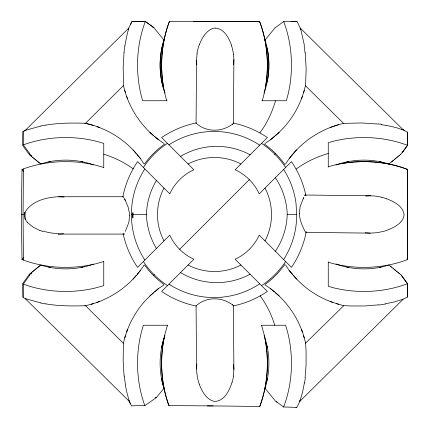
<?xml version="1.0" encoding="UTF-8"?>
<svg xmlns="http://www.w3.org/2000/svg" width="429" height="429" viewBox="0 0 429 429"><rect width="100%" height="100%" fill="white"/><g stroke="black" fill="none" stroke-linecap="round" stroke-linejoin="round"><path stroke-width="0.64" d="M399.549 273.691L401.179 275.01L407.486 283.692L407.464 296.219M328.26 262.269L334.084 263.846A91.806 64.913 0 0 0 407.507 259.593L407.55 169.423L407.18 169.927M283.633 259.55A82.641 82.631 45 0 0 296.712 214.5L296.042 203.555A82.641 82.631 -45 0 0 283.633 169.45M23.364 168.946L23.359 170.506A82.641 0.804 -89.4 0 1 23.123 207.223L23.069 215.878A82.641 0.804 89.4 0 1 23.359 258.494L23.364 260.054M25.059 213.562L25.198 219.337A13.449 13.449 0 0 1 24.968 212.328M144.857 168.946L143.865 170.506A82.641 82.631 -45 0 0 131.446 213.122L131.724 221.777A82.641 82.631 45 0 0 143.865 258.489L144.857 260.054M31.467 272.581L23.364 284.143L23.359 285.135A82.641 0.804 89.4 0 1 23.123 297.276L22.984 297.249A82.641 0.804 89.4 0 1 22.48 283.81L29.451 274.211L33.194 271.176M132.717 215.406L132.899 212.666L132.899 218.104A17.637 16.372 -89.2 0 1 132.738 215.406L132.899 215.406M407.459 296.621L407.453 297.088L402.311 299.555M407.459 296.804L407.459 297.088M230.791 125.284C220.249 132.395 205.512 131.805 196.074 123.198L196.541 60.162L197.099 53.287M232.073 124.533L233.424 123.327L233.891 59.572L233.569 54.322M299.34 213.631L300.134 206.58L303.603 197.689M129.649 215.406L128.813 222.453L125.359 231.387M232.073 304.467L233.424 305.668L233.891 369.471L233.403 376.019M233.891 59.572L233.564 64.602M199.26 384.111A45.903 43.56 -80.6 0 1 197.49 377.713L196.6 371.096L196.831 364.028M275.375 177.708A70.651 70.587 -44.6 0 1 286.095 204.011A70.538 70.474 -44.8 0 1 287.248 214.5L286.899 219.487A70.635 70.57 44.5 0 1 275.375 251.287M407.502 131.944C407.775 132.952 403.48 129.472 401.839 129.258M305.555 85.398L303.614 92.535M128.298 29.322L128.786 28.089L126.448 37.382L124.898 45.833M124.045 52.628L123.187 66.844L123.482 85.795L125.386 92.535M305.083 377.708L306.065 365.036L306.097 351.737L305.652 343.066L303.614 335.821M22.989 131.735L25.965 130.035M304.37 382.834C302.869 391.334 301.131 400.01 296.712 407.55L296.123 407.228M233.226 305.941C245.431 303.459 257.062 298.423 267.374 291.457L235.146 259.234A49.271 49.271 0 0 0 259.234 235.146L291.452 267.369C298.675 256.751 303.727 244.691 306.188 232.084L306.252 231.692M299.732 401.41L300.187 399.941M161.535 49.737L161.872 48.032M161.535 347.962L161.872 346.262A59.872 42.337 -90 0 1 164.13 337.87M267.465 378.619L267.128 380.325M196.541 368.876L196.074 305.802C205.512 297.19 220.254 296.6 230.791 303.711M267.128 82.095L267.465 80.395A59.872 42.337 -90 0 0 265.015 40.074L274.909 27.949M123.311 343.254L85.559 305.727C72.329 306.129 59.009 306.124 45.919 303.893M124.115 376.158L123.171 361.872L123.37 343.146L125.386 335.821M23.08 297.522L25.965 298.965M262.269 100.74L263.846 94.916A91.806 64.913 90 0 0 259.615 21.557L169.401 21.514A91.806 64.913 -90 0 0 165.154 94.916L166.731 100.74M231.998 382.405C229.413 390.395 224.764 400.627 215.261 401.41A8.714 8.242 -2 0 1 212.816 400.981C205.647 398.369 201.791 390.84 199.217 384.127M167.466 325.246L165.283 332.92A91.806 64.913 -90 0 0 168.946 405.636L170.506 405.641A82.641 0.804 0.6 0 1 213.122 405.931M126.668 332.014C131.896 316.913 141.27 303.164 153.475 292.841M275.525 135.516C287.73 125.193 297.109 111.443 302.332 96.343M124.7 337.902L127.515 329.451M301.485 98.906L304.3 90.455M199.453 44.418C201.946 38.149 205.647 31.499 212.13 28.711A9.567 9.154 3.2 0 1 215.251 28.041M24.968 212.328C31.628 200.976 46.348 197.222 58.682 196.734L123.048 196.734L123.884 197.576M306.188 232.084L305.786 232.325L304.826 231.022L302.005 224.989L300.284 219.868L299.415 214.983A8.355 2.815 89.2 0 1 299.319 213.631M128.711 28.207L131.993 21.466L145.334 21.45L153.823 27.617L152.756 27.617M130.368 24.571L131.955 21.466L145.318 21.493L153.823 27.617M84.797 305.839C108.886 300.874 130.791 285.955 143.988 265.165M285.655 163.835C298.627 143.388 319.991 128.743 343.554 123.38L343.838 123.354M402.531 152.231L406.692 146.327M402.027 152.799L402.82 151.694M402.15 152.762L400.3 154.697M402.911 151.694L407.55 145.334L407.491 132.25L407.443 145.297L407.067 145.806M23.52 257.486L22.013 259.55A91.806 64.913 0 0 0 96.08 263.717L103.754 261.534M407.062 169.895L407.443 169.38A91.806 64.913 0 0 0 340.438 163.792M164.908 335.639A59.872 42.337 90 0 0 163.985 388.283L156.419 397.533L144.857 405.636L143.865 405.641A82.641 0.804 0.6 0 0 131.446 405.931L128.748 400.085M296.578 149.85L289.21 158.521M133.07 279.15L136.159 275.525M137.157 274.329L140.433 270.479M124.024 233.628L123.445 234.078L58.274 234.078L63.653 233.741M304.965 195.468L305.566 195.029L370.71 195.78L375.531 196.091L381.853 197.26M153.485 275.515L154.419 274.581M179.66 249.335L249.34 179.66M274.581 154.419L275.515 153.485M40.868 126.046L25.241 130.368L128.775 28.089M299.737 401.41L403.163 299.228L394.171 301.936L385.145 303.882M265.165 143.345L270.479 139.79L274.329 136.513M154.676 291.843L158.521 288.567L163.835 285.012M270.479 139.79L279.15 132.427M149.85 295.93L158.521 288.567M40.02 265.589L40.717 265.015A59.872 42.337 0 0 0 93.366 264.092M39.318 266.168L40.144 265.487M25.241 130.368L23.069 131.446A82.641 0.804 -89.4 0 1 23.359 143.865L23.364 144.857L32.041 156.891M38.615 266.741L39.565 265.964M37.913 267.321L38.985 266.436M37.205 267.9L38.406 266.913M391.95 161.502L393.522 160.215M391.189 162.124L392.75 160.848M391.216 162.103L388.926 163.985A59.872 42.337 0 0 0 336.014 165.009M36.497 268.479L37.248 267.862M35.789 269.058L36.669 268.339M36.09 268.811L34.347 270.232M34.926 269.761L35.505 269.289M394.235 159.636L395.061 158.961M393.473 160.258L394.289 159.588M33.666 270.79L34.374 270.211M32.963 271.364L33.768 270.704M396.519 157.77L397.367 157.078M395.758 158.392L396.6 157.706M394.996 159.014L395.833 158.333M32.041 272.115L32.615 271.643M398.9 155.834L400.423 154.601M398.037 156.537L399.549 155.309M397.281 157.153L398.133 156.456M294.401 21.552L283.703 21.557L275.027 27.864M168.946 144.857L170.506 143.865A82.641 82.631 -45 0 1 207.223 131.724L214.141 131.44L221.257 131.751A82.641 82.631 -45 0 1 259.727 145.19M123.043 196.734L122.791 197.04C125.241 184.39 130.303 172.286 137.543 161.626L169.766 193.849A49.271 49.271 0 0 1 193.849 169.766L161.631 137.548C172.115 130.427 183.993 125.397 196.423 122.914M125.322 384.818L126.963 392.83L129.285 401.372L25.241 298.632L40.868 302.954M338.545 124.705L330.094 127.515M96.986 302.327L99.549 301.485M91.098 304.3L93.184 303.614M328.26 166.731L334.084 165.154A91.897 64.983 0 0 1 407.55 169.423M48.675 161.872L50.381 161.535M346.905 161.872L348.605 161.535M82.738 267.128L81.038 267.465M380.968 267.128L379.263 267.465M45.919 125.107C59.009 122.876 72.335 122.876 85.559 123.273L123.423 85.612M378.689 304.853L364.891 305.957L351.019 305.974L343.554 305.62L336.465 303.614M365.529 196.053L370.71 195.78M221.042 297.265L221.246 297.249A82.641 82.631 45 0 0 259.727 283.81M221.026 297.265L213.122 297.554A82.641 82.631 45 0 1 170.506 285.135L170.41 285.076M305.947 232.384L370.227 233.124L376.764 232.733L383.183 231.462A48.504 45.313 9.4 0 0 388.304 229.778C394.916 227.032 403.244 222.807 404.064 214.843A7.556 7.062 -89.6 0 0 404.059 214.377C402.799 205.791 393.608 201.507 386.416 198.643M291.082 21.552L297.093 21.547L300.236 28.083L301.169 30.958L304.402 45.42M297.007 21.547L295.592 21.547M193.527 21.53L259.62 21.557A91.806 64.913 -90 0 1 265.208 88.567M167.133 100.74L142.643 100.74L141.071 94.916A91.806 64.913 90 0 1 145.318 21.493M261.867 100.74L286.358 100.74L287.929 94.916A91.806 64.913 90 0 0 283.703 21.557M22.013 259.55A82.641 0.804 89.4 0 1 21.563 225.445L21.45 214.5L23.536 214.5M131.44 214.5L132.743 214.5M132.899 214.5L146.418 214.5A70.345 70.286 45.2 0 0 156.419 248.493M287.248 214.5L296.712 214.5M167.787 325.246L143.377 325.246L141.2 332.92A91.806 64.913 -90 0 0 144.857 405.636M261.213 325.246L285.623 325.246L287.8 332.92A91.806 64.913 -90 0 1 283.633 406.987A82.641 0.804 0.6 0 1 296.707 407.539L296.101 407.443M207.223 405.877L221.257 406.016A82.641 0.804 0.6 0 1 259.727 406.52A91.806 64.913 90 0 0 265.058 338.99M58.682 196.734L64.06 197.072M370.227 233.124L365.202 232.765M215.256 28.083C224.319 28.646 229.059 38.229 231.698 45.79M343.801 305.641L305.652 343.066L305.689 343.731M378.056 124.067L362.022 122.957L343.554 123.38L305.534 85.821L306.161 69.251L305.335 52.67M84.797 123.161L93.184 125.386M379.263 161.535L380.968 161.872M81.038 161.535L82.738 161.872M348.605 267.465L346.905 267.128M50.381 267.465L48.675 267.128M385.993 125.273L396.198 127.617L404.429 130.368M233.226 123.059C245.431 125.541 257.062 130.577 267.374 137.543L235.146 169.766A49.271 49.271 0 0 1 259.234 193.849L291.452 161.631C298.332 171.793 303.314 183.242 305.839 195.265M196.423 306.086C183.993 303.603 172.115 298.568 161.626 291.457L193.849 259.234A49.271 49.271 0 0 1 169.766 235.146L137.548 267.369C130.625 257.175 125.686 245.661 123.112 233.617M85.376 123.23C104.917 127.595 123.241 138.09 136.159 153.475M103.754 167.466L96.08 165.283A91.806 64.913 0 0 0 22.013 169.45A82.641 0.804 -89.4 0 0 21.45 214.5M96.986 126.673L99.549 127.515M293.484 275.525C303.807 287.73 317.557 297.109 332.663 302.332M330.094 301.485L338.545 304.3M305.566 195.029L305.909 195.501M39.881 230.491L33.264 227.214L27.612 222.726M170.211 284.953L169.723 284.641M169.53 284.518L169.139 284.266M124.7 90.455C130.781 112.044 144.889 131.301 163.835 143.345M265.165 285.012C284.111 297.056 298.219 316.312 304.3 337.902M283.633 406.987L275.375 400.981L265.015 388.283A59.872 42.337 -90 0 0 264.092 335.634M276.41 401.732L276.925 402.107M169.401 21.514L169.905 21.884L169.423 21.45M398.037 272.463L398.9 273.166M398.798 273.08L399.662 273.782M395.833 270.672L394.235 269.364M396.6 271.294L394.996 269.991M396.519 271.23L397.367 271.922M397.281 271.847L398.133 272.544M32.963 157.636L29.451 154.789L22.48 145.19A82.641 0.804 -89.4 0 1 22.984 131.751M32.615 157.357L33.768 158.296M33.666 158.215L34.374 158.789M393.522 268.785L391.95 267.498M393.473 268.742L394.289 269.412M34.347 158.768L35.081 159.368M34.926 159.239L36.09 160.189M35.789 159.942L36.669 160.661M336.014 263.991A59.872 42.337 0 0 0 388.926 265.015L391.216 266.897M391.983 267.524L390.433 266.253M36.497 160.521L37.248 161.138M37.205 161.1L37.913 161.679M37.827 161.61L39.318 162.832M38.406 162.087L40.144 163.513M40.02 163.411L40.717 163.985A59.872 42.337 0 0 1 93.361 164.908M154.671 136.513L158.521 139.79M270.479 288.567L274.329 291.843M149.85 132.427L153.475 135.516M275.525 292.841L279.15 295.93M403.163 129.773L300.236 28.083L300.595 29.328M401.051 274.909L407.443 283.703L407.453 296.761M285.655 265.165L289.21 270.484L292.487 274.329M137.157 154.676L140.433 158.521L143.988 163.835M289.21 270.484L296.578 279.15M133.07 149.85L140.433 158.521M153.92 27.74L163.985 40.074A59.872 42.337 -90 0 0 165.009 92.986M407.062 259.105L407.443 259.62L407.443 169.38M22.013 169.45L23.52 171.514M407.142 259.084L407.507 259.593M124.834 199.244L128.207 207.282L129.585 214.012A8.269 2.788 89.3 0 1 129.665 215.406M129.145 401.136L130.325 403.694M301.485 329.451L302.332 332.014M126.668 96.343L127.515 98.906M261.534 325.246L263.717 332.92A91.806 64.913 -90 0 1 259.727 406.52M267.128 48.032L267.465 49.737A59.872 42.337 90 0 1 263.991 92.986M267.128 346.262L267.465 347.962M161.872 82.095L161.535 80.395M161.535 378.619L161.872 380.325A59.872 42.337 -90 0 0 163.985 388.283M233.569 364.478L233.891 369.471M196.809 64.8L196.541 60.162M328.26 167.133L328.26 142.643L334.089 141.071A91.951 65.02 0 0 1 407.55 145.34M328.26 261.867L328.26 286.358L334.084 287.929A91.806 64.913 0 0 0 407.486 283.692M103.754 167.787L103.754 143.377L96.08 141.2A91.806 64.913 0 0 0 23.364 144.863M103.754 261.213L103.754 285.623L96.08 287.8A91.806 64.913 0 0 1 23.364 284.143M24.828 212.355A6.837 5.733 -89 0 1 24.893 213.556M296.214 169.047A93.372 66.023 0 0 1 328.26 153.485M103.754 154.204A93.372 66.023 0 0 1 133.274 168.935M31.43 155.598A70.345 2.065 -88.3 0 1 31.451 156.735M31.478 272.865A70.345 2.075 88.3 0 1 31.456 273.986M29.456 154.724A70.613 2.086 -88.3 0 1 29.59 153.164M29.531 275.064A70.597 2.081 88.3 0 1 29.451 274.11M285.146 264.039A86.288 86.288 0 0 1 264.913 284.524M164.082 284.524A86.288 86.288 0 0 1 144.471 264.913M144.471 164.082A86.288 86.288 0 0 1 164.956 143.854M264.044 143.854A86.288 86.288 0 0 1 285.146 164.956M285.623 261.534A85.269 85.269 0 0 1 261.534 285.623M167.466 285.623A85.269 85.269 0 0 1 143.377 261.534M143.377 167.46A85.269 85.269 0 0 1 167.466 143.377M261.534 143.377A85.269 85.269 0 0 1 285.623 167.46M265.015 188.068A57.009 57.009 0 0 1 265.015 240.926M240.932 265.015A57.009 57.009 0 0 1 188.068 265.015M163.985 240.926A57.009 57.009 0 0 1 163.985 188.068M188.068 163.985A57.009 57.009 0 0 1 240.932 163.985M180.502 272.581A70.345 70.286 45.2 0 0 214.5 282.582A70.501 70.436 44.8 0 0 223.718 282.271A70.613 70.549 44.6 0 0 250.128 274.211M146.418 214.5A70.345 70.286 -44.8 0 1 156.419 180.502M180.507 156.419A70.345 70.286 -44.8 0 1 214.5 146.418L218.527 146.402A70.597 70.533 -44.5 0 1 250.128 154.789M275.515 100.74A93.372 66.023 -90 0 1 259.953 132.786M260.065 295.726A93.372 66.023 -90 0 1 274.796 325.246M163.792 88.556A91.951 65.02 -90 0 1 169.423 21.45M168.946 405.636A91.806 64.913 90 0 1 163.942 338.99M155.014 397.544A70.345 2.075 1.7 0 1 156.735 397.511M163.428 88.261A59.872 42.337 90 0 1 163.68 41.045M45.876 303.936A48.804 16.613 3.7 0 1 40.814 302.997M125.477 384.582A45.806 12.763 86.2 0 1 124.297 376.04M385.333 304.038A47.957 15.541 -3.6 0 1 378.807 305.024M305.271 377.847A45.951 14.554 -87.1 0 1 304.542 383.038M231.36 303.914A49.249 2.735 20.8 0 1 232.502 304.622M233.505 376.04A45.855 43.774 78.1 0 1 232.089 382.437M40.814 126.003A48.804 16.613 -3.7 0 1 45.876 125.064M123.997 52.595A44.873 12.055 -86.6 0 1 124.86 45.774M381.156 124.657A47.855 16.211 3.4 0 1 385.816 125.418M378.19 123.852A47.876 15.9 3.5 0 1 381.467 124.292M304.123 45.801A44.847 12.999 87.2 0 1 305.019 52.885M232.502 124.378A49.244 2.735 -20.8 0 1 231.36 125.08M231.59 45.828A44.75 42.728 -80 0 1 233.456 54.338M197.034 53.276A44.755 42.814 80.3 0 1 199.399 44.391M381.837 197.302A48.885 45.576 -7.9 0 1 386.4 198.681M304.499 195.485A46.6 3.169 -72.6 0 1 305.142 194.9M303.244 198.841A46.53 2.821 -71 0 1 303.802 197.753M27.719 222.608A15.01 14.136 -89.3 0 1 25.327 219.262M42.777 231.435A47.898 43.597 -5.6 0 1 39.924 230.4M58.296 233.515A48.439 45.066 -9.8 0 1 42.954 230.995M124.131 198.337A46.691 2.66 71.1 0 1 125.182 200.348M124.56 234.036A46.525 3.035 -72.7 0 1 123.863 234.132M259.62 21.557L259.105 21.933L259.62 21.557"/></g></svg>
